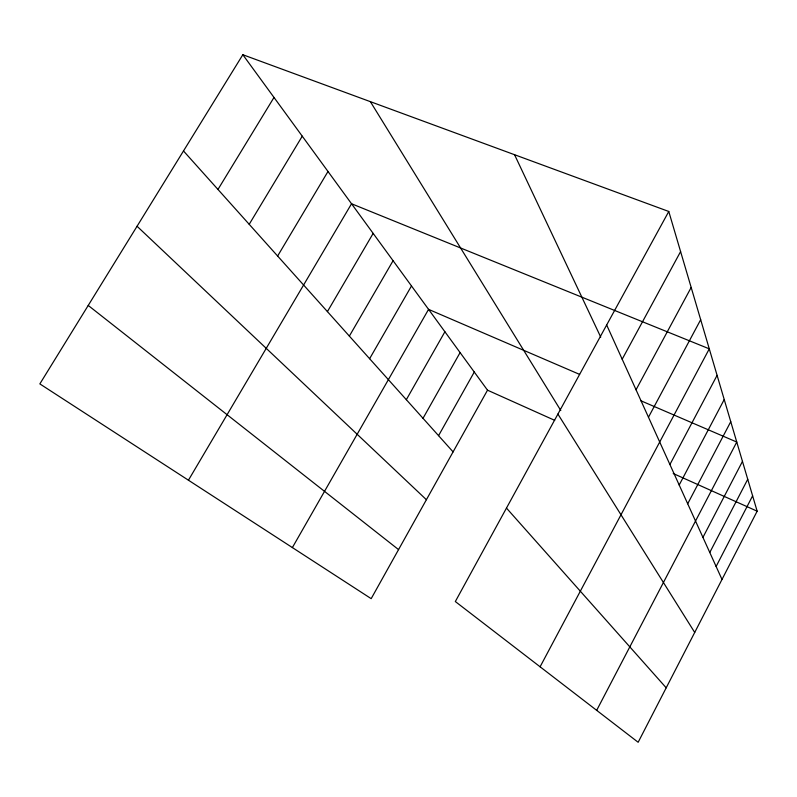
<?xml version="1.0" encoding="UTF-8"?>
<svg xmlns="http://www.w3.org/2000/svg" width="797" height="797" viewBox="0 0 797 797"><rect width="100%" height="100%" fill="white"/><g stroke="black" fill="none" stroke-linecap="round" stroke-linejoin="round"><path stroke-width="1.2" d="M668.773 211.474L757.15 511.186L638.158 742.276L455.326 601.546L668.773 211.474L242.836 54.724L39.85 383.895L371.183 598.657L487.515 390.181L242.836 54.724M716.114 566.478L752.617 495.814M702.934 537.397L742.465 461.393M709.778 552.5L747.735 479.266M596.674 710.346L736.767 442.046L640.728 400.702M687.701 503.784L730.759 421.673M679.193 485.014L724.224 399.526M669.908 464.512L717.091 375.337M540.097 666.8L709.28 348.847L351.537 203.753L188.441 480.212M648.479 417.22L700.683 319.687M636.036 389.773L691.178 287.438M622.188 359.208L680.598 251.583M438.569 435.66L474.275 372.03M423.018 418.305L460.098 352.593M406.331 399.686L444.905 331.761M292.379 547.579L428.567 309.366L579.608 374.391M369.619 358.7L411.491 285.954M349.355 336.095L393.08 260.709M327.418 311.607L373.155 233.401M277.625 256.036L327.995 171.475M249.202 224.316L302.252 136.187M217.97 189.457L273.999 97.443M487.515 390.181L554.702 420.338M673.216 473.518L757.15 511.186M88.228 305.44L398.56 549.611M137.054 226.258L426.405 499.709M183.489 150.962L453.094 451.879M506.474 508.087L666.202 687.811M557.91 414.081L694.705 632.449M370.376 101.657L560.789 410.505M514.553 154.718L600.739 337.111M606.666 324.977L722.002 579.459"/></g></svg>
